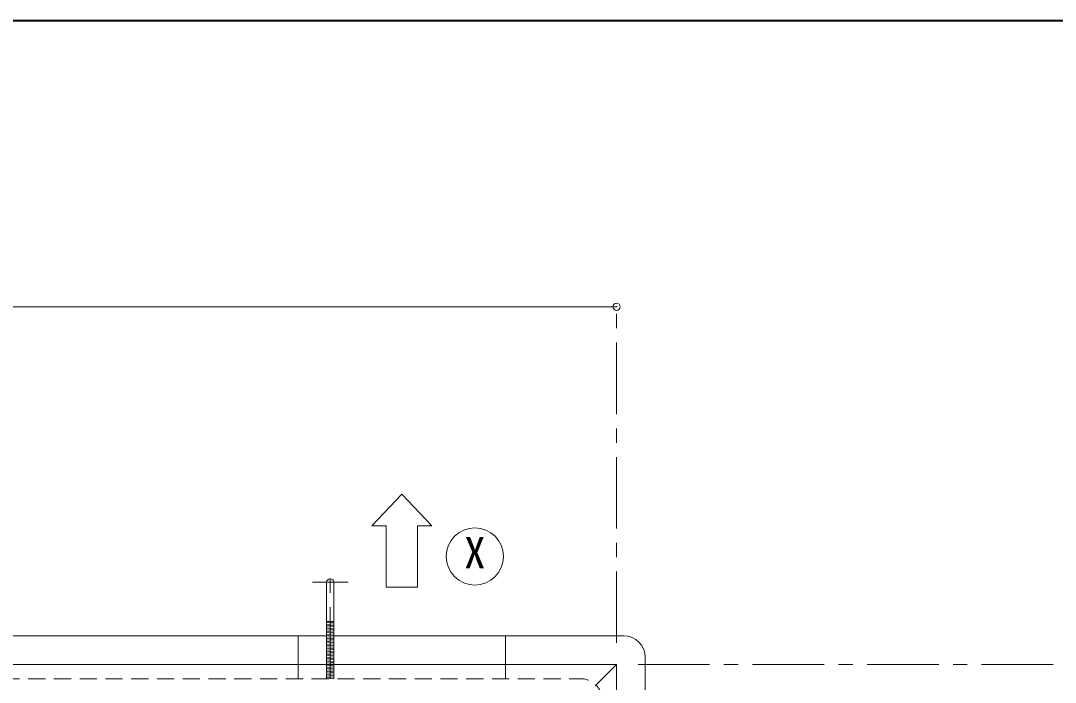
# Model space of a CAD drawing. Units: millimetres at full size, sheet at 1:10; details may follow other scales. Extents: x -2052 to 1998, y -1453 to 1357.
# Drawn here: x -111 to 611, y 895 to 1357 of the extents above; entities that cross this region are included whole.
import ezdxf
from ezdxf.enums import TextEntityAlignment as Align

# ---------------------------------------------------------------- set-up
doc = ezdxf.new("R2010")
doc.units = ezdxf.units.MM
doc.header["$LTSCALE"] = 10
doc.header["$PDMODE"] = 32
doc.header["$PDSIZE"] = 5
doc.linetypes.add('CHAIN1', pattern=[8, 5, -1, 1, -1])
doc.linetypes.add('DASHED1', pattern=[1.8, 1.2, -0.6])
doc.layers.add('0-0____1', color=4, linetype='Continuous', lineweight=9)
doc.styles.add('ＭＳ ゴシック', font='')
doc.styles.get('ＭＳ ゴシック').set_extended_font_data('MS Gothic')

msp = doc.modelspace()

# ---------------------------------------------------------------- linework, layer by layer
at = {"layer": '0-0____1', "color": 1, "lineweight": 40}
msp.add_line((1997.53, 1357.49), (-2052.47, 1357.49), dxfattribs=at)
at = {"layer": '0-0____1'}
for p, q in [((-994.97, 1157.49), (305.03, 1157.49)), ((155.03, 1026.49), (176.03, 1004.49)), ((144.03, 961.49), (144.03, 1004.49)), ((166.03, 1004.49), (176.03, 1004.49)), ((107.53, 937.39), (102.53, 937.39)), ((102.53, 936.52), (107.53, 936.93)), ((102.53, 935.52), (107.53, 935.93)), ((102.53, 934.52), (107.53, 934.92)), ((102.53, 933.51), (107.53, 933.92)), ((102.53, 932.51), (107.53, 932.92)), ((-342.47, 927.49), (102.53, 927.49)), ((82.53, 907.49), (82.53, 927.49)), ((102.53, 931.51), (107.53, 931.91)), ((102.53, 930.5), (107.53, 930.91)), ((102.53, 929.5), (107.53, 929.91)), ((102.53, 928.5), (107.53, 928.9)), ((102.53, 927.49), (107.53, 927.9)), ((102.53, 926.49), (107.53, 926.9)), ((102.53, 925.49), (107.53, 925.89)), ((107.53, 927.49), (310.03, 927.49)), ((227.53, 927.49), (227.53, 907.49)), ((102.53, 924.48), (107.53, 924.89)), ((102.53, 923.48), (107.53, 923.89)), ((102.53, 922.48), (107.53, 922.88)), ((102.53, 921.47), (107.53, 921.88)), ((102.53, 920.47), (107.53, 920.88)), ((102.53, 919.47), (107.53, 919.87)), ((102.53, 918.46), (107.53, 918.87)), ((102.53, 917.46), (107.53, 917.87)), ((102.53, 916.46), (107.53, 916.86)), ((102.53, 915.45), (107.53, 915.86)), ((102.53, 914.45), (107.53, 914.86)), ((102.53, 913.45), (107.53, 913.85)), ((102.53, 912.44), (107.53, 912.85)), ((102.53, 911.44), (107.53, 911.85)), ((102.53, 910.44), (107.53, 910.84)), ((325.03, 809.99), (325.03, 912.49)), ((102.53, 909.43), (107.53, 909.84)), ((102.53, 908.43), (107.53, 908.84)), ((103.36, 907.49), (107.53, 907.83))]:
    msp.add_line(p, q, dxfattribs=at)
at = {"layer": '0-0____1', "linetype": 'CHAIN1'}
for p, q in [((305.03, 922.49), (305.03, 1157.49)), ((105.03, 897.49), (105.03, 977.39)), ((117.53, 964.89), (92.53, 964.89)), ((320.03, 907.49), (675.03, 907.49))]:
    msp.add_line(p, q, dxfattribs=at)
at = {"layer": '0-0____1', "color": 7, "lineweight": 18}
for p, q in [((102.53, 964.89), (102.53, 907.49)), ((107.53, 964.89), (107.53, 907.49)), ((305.03, 907.49), (-994.97, 907.49)), ((290.03, 892.49), (305.03, 907.49)), ((305.03, 907.49), (305.03, 557.49))]:
    msp.add_line(p, q, dxfattribs=at)
at = {"layer": '0-0____1', "linetype": 'DASHED1'}
for p, q in [((82.53, 907.49), (82.53, 897.49)), ((102.53, 907.43), (103.36, 907.49)), ((102.53, 907.49), (102.53, 897.49)), ((102.53, 906.42), (107.53, 906.83)), ((102.53, 905.42), (107.53, 905.83)), ((102.53, 904.42), (107.53, 904.82)), ((102.53, 903.41), (107.53, 903.82)), ((107.53, 907.49), (107.53, 897.49)), ((227.53, 907.49), (227.53, 897.49)), ((-969.97, 897.49), (280.03, 897.49)), ((102.53, 902.41), (107.53, 902.82)), ((102.53, 901.41), (107.53, 901.81)), ((102.53, 900.4), (107.53, 900.81)), ((102.53, 899.4), (107.53, 899.81)), ((102.53, 898.4), (107.53, 898.8)), ((103.77, 897.49), (107.53, 897.8))]:
    msp.add_line(p, q, dxfattribs=at)
at = {"layer": '0-0____1'}
for points in [[(155.03, 1026.49), (134.03, 1004.49), (144.03, 1004.49)], [(166.03, 1004.49), (166.03, 961.49), (144.03, 961.49)]]:
    msp.add_lwpolyline(points, dxfattribs=at)
at = {"layer": '0-0____1', "color": 7, "lineweight": 18}
msp.add_circle((206.03, 982.99), 20, dxfattribs=at)
msp.add_arc((105.03, 964.89), 2.5, 0, 180, dxfattribs=at)
at = {"layer": '0-0____1'}
msp.add_arc((310.03, 912.49), 15, 0, 90, dxfattribs=at)
at = {"layer": '0-0____1', "linetype": 'DASHED1'}
msp.add_arc((280.03, 882.49), 15, 0, 90, dxfattribs=at)
at = {"layer": '0-0____1'}
msp.add_point((305.03, 1157.49), dxfattribs=at)

# ---------------------------------------------------------------- texts
at = {"layer": '0-0____1', "color": 7, "style": 'ＭＳ ゴシック'}
msp.add_text('X', height=21.99, dxfattribs=at).set_placement((198.53, 967.99), align=Align.BOTTOM_LEFT)

doc.saveas('drawing.dxf')
